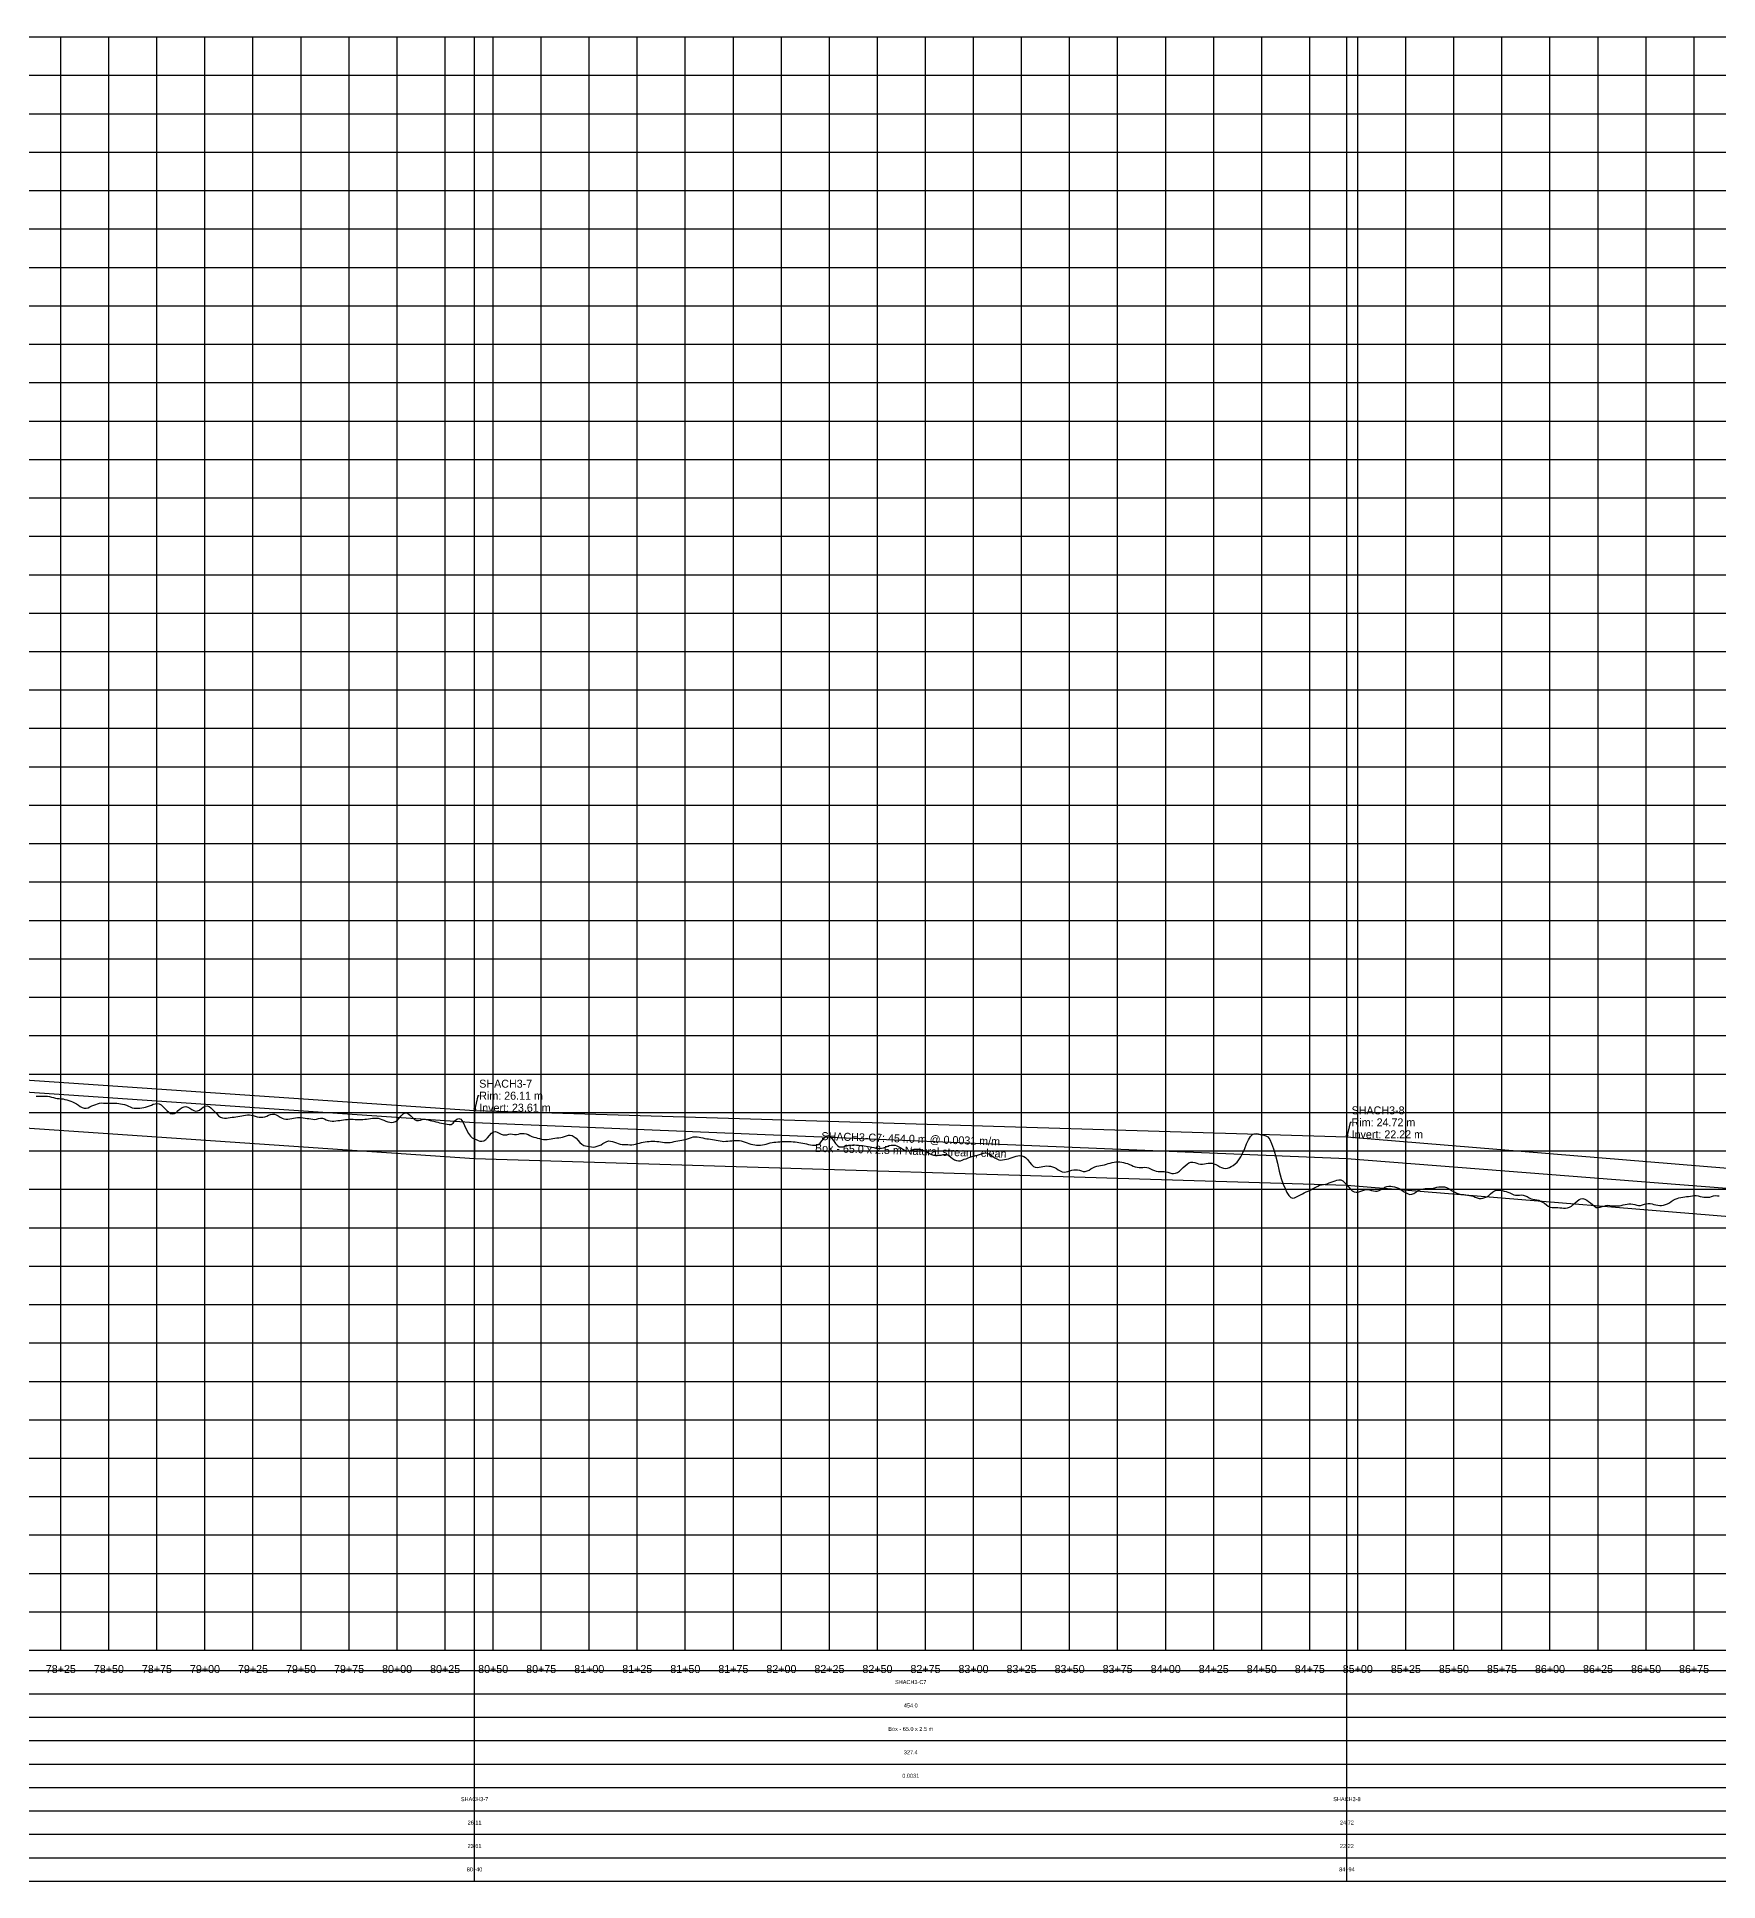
# Model space of a CAD drawing. Extents: x -64 to 13916, y -140 to 832.
# Drawn here: x 7813 to 8688, y -140 to 820 of the extents above; entities that cross this region are included whole.
import ezdxf
from ezdxf.enums import TextEntityAlignment as Align

# ---------------------------------------------------------------- set-up
doc = ezdxf.new("R2010")
doc.units = 0
for name, color, linetype in [('Annotation', 7, 'Continuous'), ('Annotation_Table', 254, 'Continuous'), ('Crown', 7, 'Continuous'), ('Grid', 254, 'Continuous'), ('Grid_Text', 7, 'Continuous'), ('Ground_Elevation', 3, 'Continuous'), ('Hydraulic_Grade', 5, 'Continuous'), ('Invert', 7, 'Continuous'), ('Structure', 7, 'Continuous')]:
    doc.layers.add(name, color=color, linetype=linetype)

msp = doc.modelspace()

# ---------------------------------------------------------------- linework, layer by layer
at = {"layer": 'Annotation', "color": 0}
for points in [[(8040.3, 261.1), (8040.1, 262.08), (8040.89, 261.9)], [(8494.33, 247.22), (8494.13, 248.2), (8494.92, 248.02)]]:
    msp.add_lwpolyline(points, close=True, dxfattribs=at)
for points in [[(8042.74, 268.72), (8042, 268.72), (8040.3, 261.1)], [(8496.77, 254.84), (8496.03, 254.84), (8494.33, 247.22)]]:
    msp.add_lwpolyline(points, dxfattribs=at)
at = {"layer": 'Annotation_Table', "color": 254}
for points in [[(8040.3, -140.21), (8040.3, 820)], [(8494.33, -140.21), (8494.33, 820)], [(-25, -30.48), (13899.95, -30.48)], [(-25, -42.67), (13899.95, -42.67)], [(-25, -54.86), (13899.95, -54.86)], [(-25, -67.06), (13899.95, -67.06)], [(-25, -79.25), (13899.95, -79.25)], [(-25, -91.44), (13899.95, -91.44)], [(-25, -103.63), (13899.95, -103.63)], [(-25, -115.82), (13899.95, -115.82)], [(-25, -128.02), (13899.95, -128.02)], [(-25, -140.21), (13899.95, -140.21)]]:
    msp.add_lwpolyline(points, dxfattribs=at)
at = {"layer": 'Crown', "color": 0}
for points in [[(5936.61, 404.58), (8040.3, 261.1)], [(8040.3, 261.1), (8040.3, 261.1)], [(8040.3, 261.1), (8494.33, 247.22)], [(8494.33, 247.22), (8494.33, 247.22)], [(8494.33, 247.22), (8994.33, 206.25)]]:
    msp.add_lwpolyline(points, dxfattribs=at)
at = {"layer": 'Grid', "color": 254}
for points in [[(-25, 820), (13900, 820)], [(7825, -20), (7825, 820)], [(7850, -20), (7850, 820)], [(7875, -20), (7875, 820)], [(7900, -20), (7900, 820)], [(7925, -20), (7925, 820)], [(7950, -20), (7950, 820)], [(7975, -20), (7975, 820)], [(8000, -20), (8000, 820)], [(8025, -20), (8025, 820)], [(8050, -20), (8050, 820)], [(8075, -20), (8075, 820)], [(8100, -20), (8100, 820)], [(8125, -20), (8125, 820)], [(8150, -20), (8150, 820)], [(8175, -20), (8175, 820)], [(8200, -20), (8200, 820)], [(8225, -20), (8225, 820)], [(8250, -20), (8250, 820)], [(8275, -20), (8275, 820)], [(8300, -20), (8300, 820)], [(8325, -20), (8325, 820)], [(8350, -20), (8350, 820)], [(8375, -20), (8375, 820)], [(8400, -20), (8400, 820)], [(8425, -20), (8425, 820)], [(8450, -20), (8450, 820)], [(8475, -20), (8475, 820)], [(8500, -20), (8500, 820)], [(8525, -20), (8525, 820)], [(8550, -20), (8550, 820)], [(8575, -20), (8575, 820)], [(8600, -20), (8600, 820)], [(8625, -20), (8625, 820)], [(8650, -20), (8650, 820)], [(8675, -20), (8675, 820)], [(-25, 800), (13900, 800)], [(-25, 780), (13900, 780)], [(-25, 760), (13900, 760)], [(-25, 740), (13900, 740)], [(-25, 720), (13900, 720)], [(-25, 700), (13900, 700)], [(-25, 680), (13900, 680)], [(-25, 660), (13900, 660)], [(-25, 640), (13900, 640)], [(-25, 620), (13900, 620)], [(-25, 600), (13900, 600)], [(-25, 580), (13900, 580)], [(-25, 560), (13900, 560)], [(-25, 540), (13900, 540)], [(-25, 520), (13900, 520)], [(-25, 500), (13900, 500)], [(-25, 480), (13900, 480)], [(-25, 460), (13900, 460)], [(-25, 440), (13900, 440)], [(-25, 420), (13900, 420)], [(-25, 400), (13900, 400)], [(-25, 380), (13900, 380)], [(-25, 360), (13900, 360)], [(-25, 340), (13900, 340)], [(-25, 320), (13900, 320)], [(-25, 300), (13900, 300)], [(-25, 280), (13900, 280)], [(-25, 260), (13900, 260)], [(-25, 240), (13900, 240)], [(-25, 220), (13900, 220)], [(-25, 200), (13900, 200)], [(-25, 180), (13900, 180)], [(-25, 160), (13900, 160)], [(-25, 140), (13900, 140)], [(-25, 120), (13900, 120)], [(-25, 100), (13900, 100)], [(-25, 80), (13900, 80)], [(-25, 60), (13900, 60)], [(-25, 40), (13900, 40)], [(-25, 20), (13900, 20)], [(-25, 0), (13900, 0)], [(-25, -20), (13900, -20)]]:
    msp.add_lwpolyline(points, dxfattribs=at)
at = {"layer": 'Ground_Elevation', "color": 3}
msp.add_lwpolyline([(7812.13, 268.46), (7813.13, 268.41), (7814.13, 268.41), (7815.13, 268.47), (7816.13, 268.54), (7817.13, 268.55), (7818.13, 268.48), (7819.13, 268.31), (7820.13, 268.02), (7821.13, 267.71), (7822.13, 267.48), (7823.13, 267.34), (7824.13, 267.25), (7825.13, 267.15), (7826.13, 267.01), (7827.13, 266.81), (7828.13, 266.51), (7829.13, 266.2), (7830.13, 265.89), (7831.13, 265.54), (7832.13, 265.06), (7833.13, 264.44), (7834.13, 263.76), (7835.13, 263.13), (7836.13, 262.62), (7837.13, 262.27), (7838.13, 262.2), (7839.13, 262.44), (7840.13, 262.93), (7841.13, 263.45), (7842.13, 263.88), (7843.13, 264.22), (7844.13, 264.54), (7845.13, 264.8), (7846.13, 264.94), (7847.13, 264.92), (7848.13, 264.86), (7849.13, 264.85), (7850.13, 264.87), (7851.13, 264.87), (7852.13, 264.88), (7853.13, 264.86), (7854.13, 264.8), (7855.13, 264.71), (7856.13, 264.56), (7857.13, 264.36), (7858.13, 264.1), (7859.13, 263.75), (7860.13, 263.33), (7861.13, 262.88), (7862.13, 262.48), (7863.13, 262.24), (7864.13, 262.16), (7865.13, 262.19), (7866.13, 262.27), (7867.13, 262.41), (7868.13, 262.59), (7869.13, 262.81), (7870.13, 263.09), (7871.13, 263.4), (7872.13, 263.8), (7873.13, 264.24), (7874.13, 264.57), (7875.13, 264.67), (7876.13, 264.49), (7877.13, 263.98), (7878.13, 263.15), (7879.13, 262.08), (7880.13, 261.03), (7881.13, 260.11), (7882.13, 259.45), (7883.13, 259.23), (7884.13, 259.44), (7885.13, 260.05), (7886.13, 260.94), (7887.13, 261.85), (7888.13, 262.58), (7889.13, 262.99), (7890.13, 263.02), (7891.13, 262.7), (7892.13, 262.15), (7893.13, 261.52), (7894.13, 260.96), (7895.13, 260.67), (7896.13, 260.76), (7897.13, 261.27), (7898.13, 262.04), (7899.13, 262.82), (7900.13, 263.34), (7901.13, 263.42), (7902.13, 263.05), (7903.13, 262.34), (7904.13, 261.39), (7905.13, 260.32), (7906.13, 259.23), (7907.13, 258.26), (7908.13, 257.55), (7909.13, 257.14), (7910.13, 256.97), (7911.13, 256.99), (7912.13, 257.12), (7913.13, 257.31), (7914.13, 257.48), (7915.13, 257.61), (7916.13, 257.72), (7917.13, 257.87), (7918.13, 258.06), (7919.13, 258.28), (7920.13, 258.49), (7921.13, 258.67), (7922.13, 258.78), (7923.13, 258.78), (7924.13, 258.63), (7925.13, 258.37), (7926.13, 258.08), (7927.13, 257.8), (7928.13, 257.59), (7929.13, 257.49), (7930.13, 257.54), (7931.13, 257.76), (7932.13, 258.14), (7933.13, 258.6), (7934.13, 258.97), (7935.13, 259.14), (7936.13, 259.04), (7937.13, 258.71), (7938.13, 258.21), (7939.13, 257.62), (7940.13, 257.07), (7941.13, 256.65), (7942.13, 256.44), (7943.13, 256.5), (7944.13, 256.7), (7945.13, 256.9), (7946.13, 257.09), (7947.13, 257.24), (7948.13, 257.34), (7949.13, 257.35), (7950.13, 257.29), (7951.13, 257.18), (7952.13, 257.04), (7953.13, 256.89), (7954.13, 256.77), (7955.13, 256.75), (7956.13, 256.57), (7957.13, 256.38), (7958.13, 256.54), (7959.13, 256.83), (7960.13, 257.03), (7961.13, 256.97), (7962.13, 256.65), (7963.13, 256.2), (7964.13, 255.79), (7965.13, 255.55), (7966.13, 255.48), (7967.13, 255.51), (7968.13, 255.61), (7969.13, 255.75), (7970.13, 255.89), (7971.13, 256.04), (7972.13, 256.19), (7973.13, 256.3), (7974.13, 256.38), (7975.13, 256.44), (7976.13, 256.46), (7977.13, 256.43), (7978.13, 256.38), (7979.13, 256.35), (7980.13, 256.33), (7981.13, 256.36), (7982.13, 256.38), (7983.13, 256.42), (7984.13, 256.49), (7985.13, 256.61), (7986.13, 256.77), (7987.13, 256.95), (7988.13, 257.09), (7989.13, 257.1), (7990.13, 256.99), (7991.13, 256.72), (7992.13, 256.35), (7993.13, 255.92), (7994.13, 255.49), (7995.13, 255.14), (7996.13, 254.89), (7997.13, 254.8), (7998.13, 254.93), (7999.13, 255.31), (8000.13, 256.02), (8001.13, 257.03), (8002.13, 258.19), (8003.13, 259.21), (8004.13, 259.78), (8005.13, 259.73), (8006.13, 259.19), (8007.13, 258.27), (8008.13, 257.25), (8009.13, 256.34), (8010.13, 255.86), (8011.13, 255.81), (8012.13, 256.06), (8013.13, 256.35), (8014.13, 256.49), (8015.13, 256.38), (8016.13, 256.14), (8017.13, 255.85), (8018.13, 255.62), (8019.13, 255.4), (8020.13, 255.18), (8021.13, 254.9), (8022.13, 254.63), (8023.13, 254.43), (8024.13, 254.28), (8025.13, 254.12), (8026.13, 253.88), (8027.13, 253.67), (8028.13, 253.81), (8029.13, 254.5), (8030.13, 255.59), (8031.13, 256.51), (8032.13, 256.86), (8033.13, 256.46), (8034.13, 255.16), (8035.13, 253.14), (8036.13, 250.93), (8037.13, 249.01), (8038.13, 247.63), (8039.13, 246.79), (8040.13, 246.27), (8041.13, 245.84), (8042.13, 245.41), (8043.13, 245.08), (8044.13, 244.97), (8045.13, 245.24), (8046.13, 245.88), (8047.13, 246.87), (8048.13, 248.04), (8049.13, 249.19), (8050.13, 249.96), (8051.13, 250.04), (8052.13, 249.65), (8053.13, 249.14), (8054.13, 248.7), (8055.13, 248.39), (8056.13, 248.27), (8057.13, 248.41), (8058.13, 248.69), (8059.13, 248.88), (8060.13, 248.69), (8061.13, 248.47), (8062.13, 248.51), (8063.13, 248.76), (8064.13, 249), (8065.13, 249.12), (8066.13, 249.08), (8067.13, 248.86), (8068.13, 248.49), (8069.13, 248.01), (8070.13, 247.55), (8071.13, 247.21), (8072.13, 246.92), (8073.13, 246.65), (8074.13, 246.37), (8075.13, 246.12), (8076.13, 245.94), (8077.13, 245.88), (8078.13, 245.94), (8079.13, 246.07), (8080.13, 246.24), (8081.13, 246.45), (8082.13, 246.61), (8083.13, 246.71), (8084.13, 246.79), (8085.13, 246.9), (8086.13, 247.11), (8087.13, 247.45), (8088.13, 247.84), (8089.13, 248.14), (8090.13, 248.21), (8091.13, 247.97), (8092.13, 247.39), (8093.13, 246.54), (8094.13, 245.49), (8095.13, 244.39), (8096.13, 243.44), (8097.13, 242.83), (8098.13, 242.55), (8099.13, 242.44), (8100.13, 242.31), (8101.13, 242.13), (8102.13, 241.98), (8103.13, 242.07), (8104.13, 242.36), (8105.13, 242.72), (8106.13, 243.18), (8107.13, 243.75), (8108.13, 244.36), (8109.13, 244.88), (8110.13, 245.16), (8111.13, 245.06), (8112.13, 244.8), (8113.13, 244.52), (8114.13, 244.21), (8115.13, 243.85), (8116.13, 243.54), (8117.13, 243.39), (8118.13, 243.35), (8119.13, 243.31), (8120.13, 243.25), (8121.13, 243.18), (8122.13, 243.17), (8123.13, 243.27), (8124.13, 243.49), (8125.13, 243.77), (8126.13, 244.04), (8127.13, 244.3), (8128.13, 244.56), (8129.13, 244.77), (8130.13, 244.91), (8131.13, 244.96), (8132.13, 244.98), (8133.13, 245.01), (8134.13, 245.01), (8135.13, 244.95), (8136.13, 244.82), (8137.13, 244.68), (8138.13, 244.56), (8139.13, 244.44), (8140.13, 244.35), (8141.13, 244.33), (8142.13, 244.41), (8143.13, 244.57), (8144.13, 244.8), (8145.13, 245.06), (8146.13, 245.3), (8147.13, 245.48), (8148.13, 245.62), (8149.13, 245.76), (8150.13, 245.97), (8151.13, 246.28), (8152.13, 246.64), (8153.13, 246.99), (8154.13, 247.24), (8155.13, 247.36), (8156.13, 247.34), (8157.13, 247.21), (8158.13, 246.98), (8159.13, 246.7), (8160.13, 246.45), (8161.13, 246.28), (8162.13, 246.18), (8163.13, 246.1), (8164.13, 245.97), (8165.13, 245.8), (8166.13, 245.59), (8167.13, 245.37), (8168.13, 245.16), (8169.13, 245), (8170.13, 244.94), (8171.13, 244.97), (8172.13, 245.06), (8173.13, 245.15), (8174.13, 245.25), (8175.13, 245.34), (8176.13, 245.43), (8177.13, 245.45), (8178.13, 245.37), (8179.13, 245.18), (8180.13, 244.89), (8181.13, 244.54), (8182.13, 244.17), (8183.13, 243.83), (8184.13, 243.55), (8185.13, 243.31), (8186.13, 243.1), (8187.13, 242.96), (8188.13, 242.91), (8189.13, 242.98), (8190.13, 243.13), (8191.13, 243.33), (8192.13, 243.57), (8193.13, 243.85), (8194.13, 244.12), (8195.13, 244.33), (8196.13, 244.47), (8197.13, 244.56), (8198.13, 244.65), (8199.13, 244.73), (8200.13, 244.8), (8201.13, 244.81), (8202.13, 244.81), (8203.13, 244.8), (8204.13, 244.79), (8205.13, 244.8), (8206.13, 244.76), (8207.13, 244.67), (8208.13, 244.52), (8209.13, 244.38), (8210.13, 244.25), (8211.13, 244.09), (8212.13, 243.88), (8213.13, 243.61), (8214.13, 243.35), (8215.13, 243.13), (8216.13, 242.97), (8217.13, 242.89), (8218.13, 242.96), (8219.13, 243.32), (8220.13, 244.05), (8221.13, 245.19), (8222.13, 246.49), (8223.13, 247.55), (8224.13, 247.93), (8225.13, 247.61), (8226.13, 246.69), (8227.13, 245.32), (8228.13, 243.87), (8229.13, 242.72), (8230.13, 242.15), (8231.13, 242.02), (8232.13, 242.15), (8233.13, 242.39), (8234.13, 242.66), (8235.13, 242.9), (8236.13, 243.04), (8237.13, 243.1), (8238.13, 243.07), (8239.13, 242.99), (8240.13, 242.89), (8241.13, 242.81), (8242.13, 242.74), (8243.13, 242.65), (8244.13, 242.49), (8245.13, 242.28), (8246.13, 242.08), (8247.13, 241.9), (8248.13, 241.68), (8249.13, 241.47), (8250.13, 241.32), (8251.13, 241.26), (8252.13, 241.33), (8253.13, 241.53), (8254.13, 241.89), (8255.13, 242.31), (8256.13, 242.71), (8257.13, 242.94), (8258.13, 243.02), (8259.13, 242.92), (8260.13, 242.63), (8261.13, 242.14), (8262.13, 241.5), (8263.13, 240.82), (8264.13, 240.29), (8265.13, 240), (8266.13, 239.98), (8267.13, 240.17), (8268.13, 240.5), (8269.13, 240.8), (8270.13, 240.97), (8271.13, 240.97), (8272.13, 240.8), (8273.13, 240.51), (8274.13, 240.11), (8275.13, 239.65), (8276.13, 239.12), (8277.13, 238.57), (8278.13, 238.08), (8279.13, 237.78), (8280.13, 237.66), (8281.13, 237.64), (8282.13, 237.69), (8283.13, 237.82), (8284.13, 238.03), (8285.13, 238.18), (8286.13, 238.04), (8287.13, 237.51), (8288.13, 236.73), (8289.13, 235.95), (8290.13, 235.36), (8291.13, 234.97), (8292.13, 234.79), (8293.13, 234.85), (8294.13, 235.22), (8295.13, 235.62), (8296.13, 235.92), (8297.13, 236.31), (8298.13, 236.71), (8299.13, 237.05), (8300.13, 237.32), (8301.13, 237.55), (8302.13, 237.81), (8303.13, 238.11), (8304.13, 238.43), (8305.13, 238.75), (8306.13, 239.03), (8307.13, 238.88), (8308.13, 238.36), (8309.13, 237.79), (8310.13, 237.11), (8311.13, 236.43), (8312.13, 235.8), (8313.13, 235.35), (8314.13, 235.16), (8315.13, 235.25), (8316.13, 235.48), (8317.13, 235.69), (8318.13, 235.88), (8319.13, 236.14), (8320.13, 236.49), (8321.13, 236.85), (8322.13, 237.18), (8323.13, 237.44), (8324.13, 237.57), (8325.13, 237.49), (8326.13, 237.13), (8327.13, 236.48), (8328.13, 235.42), (8329.13, 234.16), (8330.13, 232.87), (8331.13, 231.94), (8332.13, 231.43), (8333.13, 231.34), (8334.13, 231.47), (8335.13, 231.73), (8336.13, 231.94), (8337.13, 232.11), (8338.13, 232.16), (8339.13, 232.11), (8340.13, 231.96), (8341.13, 231.73), (8342.13, 231.34), (8343.13, 230.81), (8344.13, 230.17), (8345.13, 229.58), (8346.13, 229.15), (8347.13, 228.97), (8348.13, 229.01), (8349.13, 229.23), (8350.13, 229.56), (8351.13, 229.88), (8352.13, 230.1), (8353.13, 230.18), (8354.13, 230.1), (8355.13, 229.87), (8356.13, 229.56), (8357.13, 229.32), (8358.13, 229.3), (8359.13, 229.53), (8360.13, 229.98), (8361.13, 230.56), (8362.13, 231.15), (8363.13, 231.65), (8364.13, 232.02), (8365.13, 232.28), (8366.13, 232.46), (8367.13, 232.62), (8368.13, 232.8), (8369.13, 233.04), (8370.13, 233.35), (8371.13, 233.68), (8372.13, 233.96), (8373.13, 234.18), (8374.13, 234.32), (8375.13, 234.36), (8376.13, 234.28), (8377.13, 234.13), (8378.13, 233.93), (8379.13, 233.68), (8380.13, 233.34), (8381.13, 232.94), (8382.13, 232.49), (8383.13, 232.09), (8384.13, 231.76), (8385.13, 231.51), (8386.13, 231.36), (8387.13, 231.34), (8388.13, 231.4), (8389.13, 231.46), (8390.13, 231.39), (8391.13, 231.13), (8392.13, 230.71), (8393.13, 230.2), (8394.13, 229.74), (8395.13, 229.41), (8396.13, 229.26), (8397.13, 229.29), (8398.13, 229.34), (8399.13, 229.32), (8400.13, 229.12), (8401.13, 228.84), (8402.13, 228.53), (8403.13, 228.3), (8404.13, 228.22), (8405.13, 228.35), (8406.13, 228.76), (8407.13, 229.45), (8408.13, 230.34), (8409.13, 231.31), (8410.13, 232.27), (8411.13, 233.09), (8412.13, 233.7), (8413.13, 234.03), (8414.13, 234.07), (8415.13, 233.87), (8416.13, 233.55), (8417.13, 233.26), (8418.13, 233.08), (8419.13, 233.07), (8420.13, 233.21), (8421.13, 233.43), (8422.13, 233.62), (8423.13, 233.67), (8424.13, 233.54), (8425.13, 233.24), (8426.13, 232.82), (8427.13, 232.3), (8428.13, 231.75), (8429.13, 231.27), (8430.13, 230.93), (8431.13, 230.82), (8432.13, 230.95), (8433.13, 231.31), (8434.13, 231.83), (8435.13, 232.46), (8436.13, 233.19), (8437.13, 234.12), (8438.13, 235.34), (8439.13, 236.93), (8440.13, 238.93), (8441.13, 241.23), (8442.13, 243.6), (8443.13, 245.77), (8444.13, 247.45), (8445.13, 248.46), (8446.13, 248.93), (8447.13, 249.01), (8448.13, 248.85), (8449.13, 248.59), (8450.13, 248.31), (8451.13, 248.11), (8452.13, 247.87), (8453.13, 247.25), (8454.13, 245.97), (8455.13, 243.87), (8456.13, 241.06), (8457.13, 237.59), (8458.13, 233.6), (8459.13, 229.43), (8460.13, 225.69), (8461.13, 222.65), (8462.13, 220.32), (8463.13, 218.37), (8464.13, 216.82), (8465.13, 215.79), (8466.13, 215.44), (8467.13, 215.62), (8468.13, 216.07), (8469.13, 216.59), (8470.13, 217.14), (8471.13, 217.67), (8472.13, 218.17), (8473.13, 218.63), (8474.13, 219.06), (8475.13, 219.49), (8476.13, 219.99), (8477.13, 220.55), (8478.13, 221.15), (8479.13, 221.69), (8480.13, 222.07), (8481.13, 222.29), (8482.13, 222.42), (8483.13, 222.6), (8484.13, 222.9), (8485.13, 223.27), (8486.13, 223.67), (8487.13, 224.06), (8488.13, 224.44), (8489.13, 224.76), (8490.13, 224.91), (8491.13, 224.84), (8492.13, 224.42), (8493.13, 223.59), (8494.13, 222.47), (8495.13, 221.24), (8496.13, 220.09), (8497.13, 219.18), (8498.13, 218.64), (8499.13, 218.43), (8500.13, 218.49), (8501.13, 218.76), (8502.13, 219.17), (8503.13, 219.6), (8504.13, 219.89), (8505.13, 219.95), (8506.13, 219.76), (8507.13, 219.43), (8508.13, 219.12), (8509.13, 218.98), (8510.13, 219.07), (8511.13, 219.4), (8512.13, 219.9), (8513.13, 220.48), (8514.13, 221.04), (8515.13, 221.44), (8516.13, 221.61), (8517.13, 221.61), (8518.13, 221.46), (8519.13, 221.25), (8520.13, 220.97), (8521.13, 220.56), (8522.13, 220), (8523.13, 219.33), (8524.13, 218.66), (8525.13, 218.08), (8526.13, 217.61), (8527.13, 217.34), (8528.13, 217.37), (8529.13, 217.78), (8530.13, 218.42), (8531.13, 219.12), (8532.13, 219.65), (8533.13, 220), (8534.13, 220.22), (8535.13, 220.36), (8536.13, 220.42), (8537.13, 220.44), (8538.13, 220.46), (8539.13, 220.58), (8540.13, 220.8), (8541.13, 221.02), (8542.13, 221.19), (8543.13, 221.29), (8544.13, 221.32), (8545.13, 221.22), (8546.13, 220.94), (8547.13, 220.49), (8548.13, 219.89), (8549.13, 219.22), (8550.13, 218.59), (8551.13, 218.11), (8552.13, 217.76), (8553.13, 217.53), (8554.13, 217.36), (8555.13, 217.23), (8556.13, 217.11), (8557.13, 216.99), (8558.13, 216.84), (8559.13, 216.64), (8560.13, 216.34), (8561.13, 215.97), (8562.13, 215.56), (8563.13, 215.25), (8564.13, 215.14), (8565.13, 215.36), (8566.13, 215.7), (8567.13, 216.13), (8568.13, 216.83), (8569.13, 217.7), (8570.13, 218.54), (8571.13, 219.15), (8572.13, 219.46), (8573.13, 219.54), (8574.13, 219.46), (8575.13, 219.28), (8576.13, 219.03), (8577.13, 218.77), (8578.13, 218.48), (8579.13, 218.16), (8580.13, 217.64), (8581.13, 217.15), (8582.13, 216.91), (8583.13, 216.89), (8584.13, 216.99), (8585.13, 217.05), (8586.13, 216.94), (8587.13, 216.64), (8588.13, 216.18), (8589.13, 215.62), (8590.13, 215.1), (8591.13, 214.79), (8592.13, 214.61), (8593.13, 214.48), (8594.13, 214.25), (8595.13, 213.88), (8596.13, 213.37), (8597.13, 212.72), (8598.13, 211.97), (8599.13, 211.26), (8600.13, 210.77), (8601.13, 210.54), (8602.13, 210.49), (8603.13, 210.49), (8604.13, 210.47), (8605.13, 210.38), (8606.13, 210.3), (8607.13, 210.22), (8608.13, 210.15), (8609.13, 210.26), (8610.13, 210.61), (8611.13, 211.26), (8612.13, 212.07), (8613.13, 212.95), (8614.13, 213.86), (8615.13, 214.63), (8616.13, 215.08), (8617.13, 215.12), (8618.13, 214.82), (8619.13, 214.33), (8620.13, 213.69), (8621.13, 212.91), (8622.13, 212.01), (8623.13, 211.13), (8624.13, 210.55), (8625.13, 210.46), (8626.13, 210.67), (8627.13, 210.99), (8628.13, 211.27), (8629.13, 211.56), (8630.13, 211.69), (8631.13, 211.64), (8632.13, 211.46), (8633.13, 211.36), (8634.13, 211.32), (8635.13, 211.35), (8636.13, 211.41), (8637.13, 211.56), (8638.13, 211.85), (8639.13, 212.12), (8640.13, 212.31), (8641.13, 212.39), (8642.13, 212.36), (8643.13, 212.23), (8644.13, 212.03), (8645.13, 211.79), (8646.13, 211.61), (8647.13, 211.61), (8648.13, 211.83), (8649.13, 212.21), (8650.13, 212.5), (8651.13, 212.58), (8652.13, 212.52), (8653.13, 212.36), (8654.13, 212.15), (8655.13, 211.9), (8656.13, 211.69), (8657.13, 211.56), (8658.13, 211.56), (8659.13, 211.7), (8660.13, 211.99), (8661.13, 212.42), (8662.13, 212.97), (8663.13, 213.62), (8664.13, 214.28), (8665.13, 214.85), (8666.13, 215.27), (8667.13, 215.52), (8668.13, 215.69), (8669.13, 215.85), (8670.13, 216.04), (8671.13, 216.27), (8672.13, 216.27), (8673.13, 216.47), (8674.13, 216.67), (8675.13, 216.74), (8676.13, 216.68), (8677.13, 216.53), (8678.13, 216.32), (8679.13, 216.13), (8680.13, 215.96), (8681.13, 215.86), (8682.13, 215.85), (8683.13, 215.96), (8684.13, 216.21), (8685.13, 216.59), (8686.13, 216.81), (8687.13, 216.65), (8688.13, 216.63)], dxfattribs=at)
at = {"layer": 'Hydraulic_Grade', "color": 5}
for points in [[(5936.61, 398.21), (8040.3, 254.79)], [(8040.3, 254.79), (8040.3, 254.79)], [(8040.3, 254.79), (8494.33, 236.05)], [(8494.33, 236.05), (8494.33, 236.05)], [(8494.33, 236.05), (8994.33, 197.06)]]:
    msp.add_lwpolyline(points, dxfattribs=at)
at = {"layer": 'Invert', "color": 0}
for points in [[(5936.61, 379.58), (8040.3, 236.1)], [(8040.3, 236.1), (8040.3, 236.1)], [(8040.3, 236.1), (8494.33, 222.22)], [(8494.33, 222.22), (8494.33, 222.22)], [(8494.33, 222.22), (8994.33, 181.25)]]:
    msp.add_lwpolyline(points, dxfattribs=at)
at = {"layer": 'Structure', "color": 0}
for points in [[(8040.3, 261.1), (8040.3, 236.1)], [(8040.3, 261.1), (8040.3, 236.1)], [(8494.33, 247.22), (8494.33, 222.22)], [(8494.33, 247.22), (8494.33, 222.22)]]:
    msp.add_lwpolyline(points, dxfattribs=at)

# ---------------------------------------------------------------- texts
at = {"layer": 'Annotation', "color": 0}
for s, height, p in [('SHACH3-7', 4.167, (8042.74, 274.97)), ('Rim: 26.11 m', 4.1667, (8042.74, 268.72)), ('Invert: 23.61 m', 4.1667, (8042.74, 262.47)), ('SHACH3-8', 4.167, (8496.77, 261.09)), ('Rim: 24.72 m', 4.1667, (8496.77, 254.84)), ('Invert: 22.22 m', 4.1667, (8496.77, 248.59))]:
    msp.add_text(s, height=height, dxfattribs=at).set_placement(p, align=Align.MIDDLE_LEFT)
for s, p in [('SHACH3-C7: 454.0 m @ 0.0031 m/m', (8267.32, 246.3)), ('Box - 65.0 x 2.5 m Natural stream, clean', (8267.32, 240.05))]:
    msp.add_text(s, height=4.1667, rotation=358.24899, dxfattribs=at).set_placement(p, align=Align.MIDDLE_CENTER)
at = {"layer": 'Annotation_Table', "color": 0}
for s, height, p in [('SHACH3-C7', 2.083, (8267.32, -36.58)), ('454.0', 2.083, (8267.32, -48.77)), ('Box - 65.0 x 2.5 m', 2.0833, (8267.32, -60.96)), ('327.4', 2.083, (8267.32, -73.15)), ('0.0031', 2.083, (8267.32, -85.34)), ('SHACH3-7', 2.083, (8040.3, -97.54)), ('SHACH3-8', 2.083, (8494.33, -97.54)), ('26.11', 2.083, (8040.3, -109.73)), ('24.72', 2.083, (8494.33, -109.73)), ('23.61', 2.083, (8040.3, -121.92)), ('22.22', 2.083, (8494.33, -121.92)), ('80+40', 2.083, (8040.3, -134.11)), ('84+94', 2.083, (8494.33, -134.11))]:
    msp.add_text(s, height=height, dxfattribs=at).set_placement(p, align=Align.MIDDLE_CENTER)
at = {"layer": 'Grid_Text', "color": 0}
for s, p in [('78+25', (7825, -27.7)), ('78+50', (7850, -27.7)), ('78+75', (7875, -27.7)), ('79+00', (7900, -27.7)), ('79+25', (7925, -27.7)), ('79+50', (7950, -27.7)), ('79+75', (7975, -27.7)), ('80+00', (8000, -27.7)), ('80+25', (8025, -27.7)), ('80+50', (8050, -27.7)), ('80+75', (8075, -27.7)), ('81+00', (8100, -27.7)), ('81+25', (8125, -27.7)), ('81+50', (8150, -27.7)), ('81+75', (8175, -27.7)), ('82+00', (8200, -27.7)), ('82+25', (8225, -27.7)), ('82+50', (8250, -27.7)), ('82+75', (8275, -27.7)), ('83+00', (8300, -27.7)), ('83+25', (8325, -27.7)), ('83+50', (8350, -27.7)), ('83+75', (8375, -27.7)), ('84+00', (8400, -27.7)), ('84+25', (8425, -27.7)), ('84+50', (8450, -27.7)), ('84+75', (8475, -27.7)), ('85+00', (8500, -27.7)), ('85+25', (8525, -27.7)), ('85+50', (8550, -27.7)), ('85+75', (8575, -27.7)), ('86+00', (8600, -27.7)), ('86+25', (8625, -27.7)), ('86+50', (8650, -27.7)), ('86+75', (8675, -27.7))]:
    msp.add_text(s, height=4.167, dxfattribs=at).set_placement(p, align=Align.TOP_CENTER)

doc.saveas('drawing.dxf')
